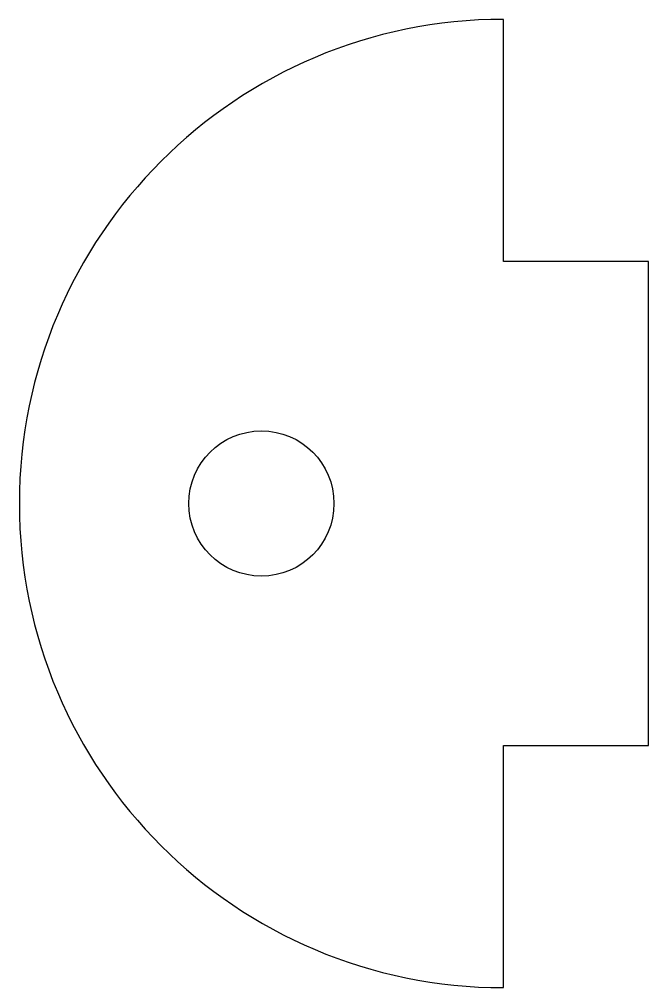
# Model space of a CAD drawing. Header units: millimetres. Extents: x -10 to 3, y -10 to 10.
import ezdxf

# ---------------------------------------------------------------- set-up
doc = ezdxf.new("R2010")
doc.units = ezdxf.units.MM

msp = doc.modelspace()

# ---------------------------------------------------------------- linework, layer by layer
msp.add_lwpolyline([(0, 10, 1), (0, -10), (0, -5), (3, -5), (3, 5), (0, 5)], format="xyb", close=True)
msp.add_circle((-5, 0), 1.5)

doc.saveas('drawing.dxf')
